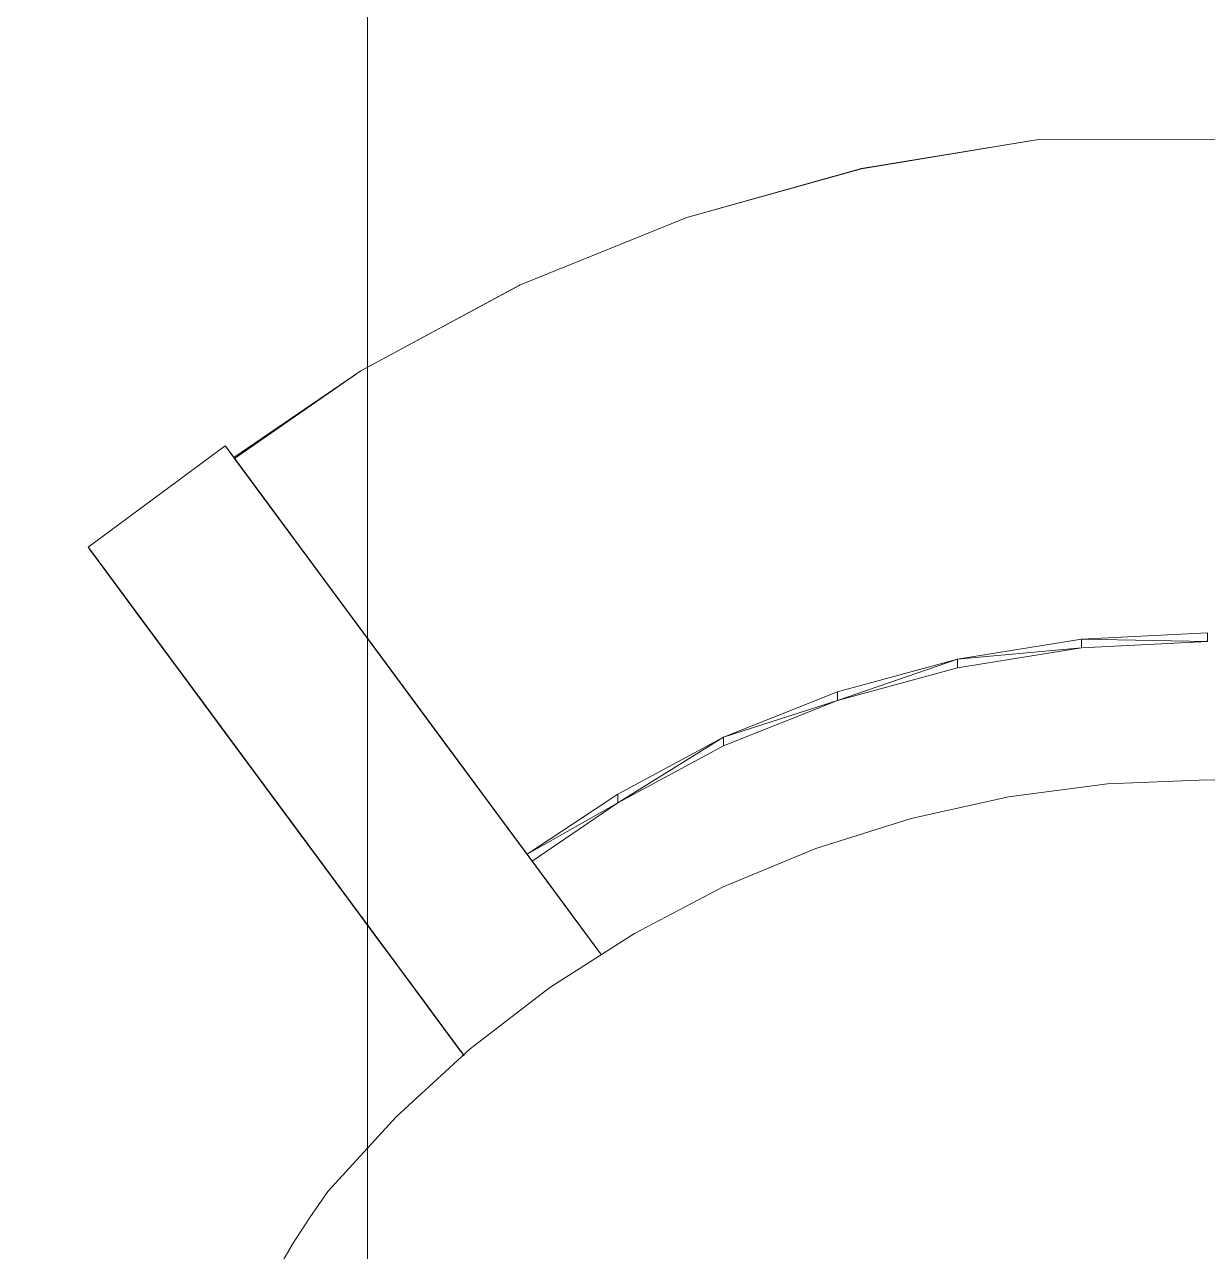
# Model space of a CAD drawing. Extents: x -566 to 72611, y -487 to 32334.
# Drawn here: x 31.8 to 39.62, y 119.45 to 127.57 of the extents above; entities that cross this region are included whole.
import ezdxf

# ---------------------------------------------------------------- set-up
doc = ezdxf.new("R2010")
doc.units = 0
doc.header["$LTSCALE"] = 0.5
doc.header["$MEASUREMENT"] = 0
doc.linetypes.add('HIDDEN', pattern=[0.375, 0.25, -0.125])
doc.layers.add('ceilling', color=141, linetype='CONTINUOUS', lineweight=18)
doc.layers.add('projection', color=153, linetype='HIDDEN', lineweight=9)
doc.layers.add('floor', color=7, linetype='CONTINUOUS', lineweight=5, true_color=0xcfcfcf)
doc.layers.add('layout', color=7, linetype='CONTINUOUS', lineweight=5, true_color=0xcfcfcf)

msp = doc.modelspace()

# ---------------------------------------------------------------- hatches: boundary and pattern name
at = {"layer": 'floor'}
h = msp.add_hatch(dxfattribs=at)
h.set_pattern_fill('ANSI37', color=256, scale=100, angle=45)
h.set_pattern_definition([(90, (243.028, 267.632), (-12.5, 9e-16), []), (180, (243.028, 267.632), (-9e-16, -12.5), [])])
h.paths.add_polyline_path([(253.46925, 349.5), (154.11744, 349.5), (154.11744, 348.5), (101.14781, 348.5), (101.14781, 349.5), (0, 349.5), (0, 344.5), (36, 344.5, -0.338357), (0, 308.66941), (0, 308.5), (0, 173.75), (253.46925, 173.75)])
h.paths.add_polyline_path([(36, 344.5), (0, 344.5), (0, 308.66941, 0.338357)], flags=17)
h.paths.add_polyline_path([(253.46925, 173.75), (0, 173.75), (0, 173.74997), (0, 169.75), (253.46925, 169.75)])
h.paths.add_polyline_path([(253.46925, 169.75), (0, 169.75), (0, 149.21137), (36, 149.21137, -0.338357), (0, 113.38078), (0, 113.21137), (0, 29.94998), (0, -5), (253.46925, -5)])
h.paths.add_polyline_path([(36, 149.21137), (0, 149.21137), (0, 113.38078, 0.338357)], flags=17)
h.paths.add_polyline_path([(575.25, 169.75), (510, 169.75), (474.75, 169.75), (327.5, 169.75), (285.46925, 169.75), (285.46925, 165.75), (253.46925, 165.75), (253.46925, -5), (263.99725, -5), (263.99725, 95.99051), (287, 95.99051), (287, 97.5), (292, 97.5), (292, -5), (341.25, -5), (341.25, 13.02988), (341.25012, 15.02988), (346.24839, 15.02988, 0.3610852), (374.08728, 41.24999), (346.25012, 41.24999), (346.25012, 42.99999), (341.25, 42.99999), (341.25, 44.99999), (341.25, 97.5), (357.75, 97.5), (405.75, 97.5), (575.25, 97.5)])

# ---------------------------------------------------------------- linework, layer by layer
at = {"layer": 'ceilling'}
msp.add_line((34.06343, 169.75), (34.06343, -5), dxfattribs=at)
at = {"layer": 'layout'}
for points in [[(37.32941, 126.61436, 72.42629), (37.32941, 126.61436, 72.42629), (37.33029, 126.61314, 72.46648), (38.51358, 126.80937, 72.41556)], [(40.91204, 126.8054, 72.42811), (40.91204, 126.8054, 72.42811), (38.51358, 126.80937, 72.41556), (40.91128, 126.80418, 72.46829)], [(37.32941, 126.61436, 72.42629), (37.32941, 126.61436, 72.42629), (37.32937, 126.61179, 72.38605), (36.17567, 126.29062, 72.44822)], [(35.06739, 125.84262, 72.48107), (35.06739, 125.84262, 72.48107), (35.06928, 125.84188, 72.52123), (36.17567, 126.29062, 72.44822)], [(35.06739, 125.84262, 72.48107), (35.06739, 125.84262, 72.48107), (35.06714, 125.84006, 72.44084), (34.01871, 125.27596, 72.52441)], [(33.1852, 124.69566, 72.8539), (33.1852, 124.69566, 72.8539), (33.17881, 124.7043, 72.88125), (34.01871, 125.27596, 72.52441)], [(32.21608, 124.11107, 72.59648), (32.21608, 124.11107, 72.59648), (32.21687, 124.11009, 72.63659), (33.12229, 124.78072, 72.59648)], [(33.12229, 124.78072, 72.59648), (33.12229, 124.78072, 72.59648), (33.73232, 123.95533, 72.38062), (33.17687, 124.70686, 72.37704)], [(33.6789, 124.0276, 72.5155), (33.6789, 124.0276, 72.5155), (33.73232, 123.95533, 72.38062), (33.12229, 124.78072, 72.59648)], [(33.62402, 124.10194, 72.6489), (33.62402, 124.10194, 72.6489), (33.6789, 124.0276, 72.5155), (33.12229, 124.78072, 72.59648)], [(33.12302, 124.77974, 72.63659), (33.12302, 124.77974, 72.63659), (33.62402, 124.10194, 72.6489), (33.12229, 124.78072, 72.59648)], [(33.12649, 124.7751, 72.67633), (33.12649, 124.7751, 72.67633), (33.62402, 124.10194, 72.6489), (33.12302, 124.77974, 72.63659)], [(33.56768, 124.17812, 72.78078), (33.56768, 124.17812, 72.78078), (33.62402, 124.10194, 72.6489), (33.12649, 124.7751, 72.67633)], [(33.13264, 124.76678, 72.71526), (33.13264, 124.76678, 72.71526), (33.56768, 124.17812, 72.78078), (33.12649, 124.7751, 72.67633)], [(33.1414, 124.75492, 72.75291), (33.1414, 124.75492, 72.75291), (33.56768, 124.17812, 72.78078), (33.13264, 124.76678, 72.71526)], [(33.15266, 124.73976, 72.78886), (33.15266, 124.73976, 72.78886), (33.56768, 124.17812, 72.78078), (33.1414, 124.75492, 72.75291)], [(33.55149, 124.20001, 72.81432), (33.55149, 124.20001, 72.81432), (33.56768, 124.17812, 72.78078), (33.15266, 124.73976, 72.78886)], [(33.16629, 124.72129, 72.82268), (33.16629, 124.72129, 72.82268), (33.55149, 124.20001, 72.81432), (33.15266, 124.73976, 72.78886)], [(33.53336, 124.22459, 72.84523), (33.53336, 124.22459, 72.84523), (33.55149, 124.20001, 72.81432), (33.16629, 124.72129, 72.82268)], [(33.18217, 124.69977, 72.85397), (33.18217, 124.69977, 72.85397), (33.53336, 124.22459, 72.84523), (33.16629, 124.72129, 72.82268)], [(33.17687, 124.70686, 72.37704), (33.17687, 124.70686, 72.37704), (33.78428, 123.88502, 72.2443), (33.22981, 124.63521, 72.15659)], [(33.73232, 123.95533, 72.38062), (33.73232, 123.95533, 72.38062), (33.78428, 123.88502, 72.2443), (33.17687, 124.70686, 72.37704)], [(33.5134, 124.25161, 72.87322), (33.5134, 124.25161, 72.87322), (33.53336, 124.22459, 72.84523), (33.18217, 124.69977, 72.85397)], [(33.20005, 124.67556, 72.88239), (33.20005, 124.67556, 72.88239), (33.5134, 124.25161, 72.87322), (33.18217, 124.69977, 72.85397)], [(33.49186, 124.28072, 72.89803), (33.49186, 124.28072, 72.89803), (33.5134, 124.25161, 72.87322), (33.20005, 124.67556, 72.88239)], [(33.21983, 124.64878, 72.9076), (33.21983, 124.64878, 72.9076), (33.49186, 124.28072, 72.89803), (33.20005, 124.67556, 72.88239)], [(33.46886, 124.3119, 72.91943), (33.46886, 124.3119, 72.91943), (33.49186, 124.28072, 72.89803), (33.21983, 124.64878, 72.9076)], [(33.24112, 124.61992, 72.92931), (33.24112, 124.61992, 72.92931), (33.46886, 124.3119, 72.91943), (33.21983, 124.64878, 72.9076)], [(33.22981, 124.63521, 72.15659), (33.22981, 124.63521, 72.15659), (33.8837, 123.75063, 71.96751), (33.2811, 124.56587, 71.93513)], [(33.83472, 123.81679, 72.10658), (33.83472, 123.81679, 72.10658), (33.8837, 123.75063, 71.96751), (33.22981, 124.63521, 72.15659)], [(33.78428, 123.88502, 72.2443), (33.78428, 123.88502, 72.2443), (33.83472, 123.81679, 72.10658), (33.22981, 124.63521, 72.15659)], [(33.44471, 124.34455, 72.93721), (33.44471, 124.34455, 72.93721), (33.46886, 124.3119, 72.91943), (33.24112, 124.61992, 72.92931)], [(33.25463, 124.6017, 72.93999), (33.25463, 124.6017, 72.93999), (33.44471, 124.34455, 72.93721), (33.24112, 124.61992, 72.92931)], [(33.41952, 124.37854, 72.95121), (33.41952, 124.37854, 72.95121), (33.44471, 124.34455, 72.93721), (33.25463, 124.6017, 72.93999)], [(33.28761, 124.55707, 72.96123), (33.28761, 124.55707, 72.96123), (33.41952, 124.37854, 72.95121), (33.25463, 124.6017, 72.93999)], [(33.25463, 124.6017, 72.93999), (33.25463, 124.6017, 72.93999), (33.26382, 124.58923, 72.94725), (33.28761, 124.55707, 72.96123)], [(33.2811, 124.56587, 71.93513), (33.2811, 124.56587, 71.93513), (33.9311, 123.68644, 71.82712), (33.33063, 124.49886, 71.71272)], [(33.8837, 123.75063, 71.96751), (33.8837, 123.75063, 71.96751), (33.9311, 123.68644, 71.82712), (33.2811, 124.56587, 71.93513)], [(33.39366, 124.41364, 72.96131), (33.39366, 124.41364, 72.96131), (33.41952, 124.37854, 72.95121), (33.28761, 124.55707, 72.96123)], [(33.31402, 124.52136, 72.96735), (33.31402, 124.52136, 72.96735), (33.39366, 124.41364, 72.96131), (33.28761, 124.55707, 72.96123)], [(33.36725, 124.44934, 72.96739), (33.36725, 124.44934, 72.96739), (33.39366, 124.41364, 72.96131), (33.31402, 124.52136, 72.96735)], [(33.3406, 124.48541, 72.96942), (33.3406, 124.48541, 72.96942), (33.36725, 124.44934, 72.96739), (33.31402, 124.52136, 72.96735)], [(33.33063, 124.49886, 71.71272), (33.33063, 124.49886, 71.71272), (34.02133, 123.5644, 71.54256), (33.37851, 124.43406, 71.48937)], [(33.97698, 123.62432, 71.68546), (33.97698, 123.62432, 71.68546), (34.02133, 123.5644, 71.54256), (33.33063, 124.49886, 71.71272)], [(33.9311, 123.68644, 71.82712), (33.9311, 123.68644, 71.82712), (33.97698, 123.62432, 71.68546), (33.33063, 124.49886, 71.71272)], [(33.37851, 124.43406, 71.48937), (33.37851, 124.43406, 71.48937), (34.06405, 123.50656, 71.39848), (33.42463, 124.37169, 71.26513)], [(34.02133, 123.5644, 71.54256), (34.02133, 123.5644, 71.54256), (34.06405, 123.50656, 71.39848), (33.37851, 124.43406, 71.48937)], [(33.42463, 124.37169, 71.26513), (33.42463, 124.37169, 71.26513), (34.14485, 123.39724, 71.10691), (33.46911, 124.31153, 71.04002)], [(34.10524, 123.4508, 71.25325), (34.10524, 123.4508, 71.25325), (34.14485, 123.39724, 71.10691), (33.42463, 124.37169, 71.26513)], [(34.06405, 123.50656, 71.39848), (34.06405, 123.50656, 71.39848), (34.10524, 123.4508, 71.25325), (33.42463, 124.37169, 71.26513)], [(33.46911, 124.31153, 71.04002), (33.46911, 124.31153, 71.04002), (34.18799, 123.33879, 70.8681), (33.51182, 124.25369, 70.81409)], [(34.14485, 123.39724, 71.10691), (34.14485, 123.39724, 71.10691), (34.18799, 123.33879, 70.8681), (33.46911, 124.31153, 71.04002)], [(33.51182, 124.25369, 70.81409), (33.51182, 124.25369, 70.81409), (34.22936, 123.28279, 70.62846), (33.55283, 124.1983, 70.58736)], [(34.18799, 123.33879, 70.8681), (34.18799, 123.33879, 70.8681), (34.22936, 123.28279, 70.62846), (33.51182, 124.25369, 70.81409)], [(33.55283, 124.1983, 70.58736), (33.55283, 124.1983, 70.58736), (34.26873, 123.2296, 70.38914), (33.59207, 124.14511, 70.35986)], [(34.22936, 123.28279, 70.62846), (34.22936, 123.28279, 70.62846), (34.26873, 123.2296, 70.38914), (33.55283, 124.1983, 70.58736)], [(33.59207, 124.14511, 70.35986), (33.59207, 124.14511, 70.35986), (34.30067, 123.18631, 70.18851), (33.6298, 124.09412, 70.13046)], [(34.26873, 123.2296, 70.38914), (34.26873, 123.2296, 70.38914), (34.30067, 123.18631, 70.18851), (33.59207, 124.14511, 70.35986)], [(32.21608, 124.11107, 72.59648), (32.21608, 124.11107, 72.59648), (32.27071, 124.03709, 72.37704), (32.82616, 123.28568, 72.38062)], [(32.77274, 123.35794, 72.5155), (32.77274, 123.35794, 72.5155), (32.21608, 124.11107, 72.59648), (32.82616, 123.28568, 72.38062)], [(32.7178, 123.43217, 72.6489), (32.7178, 123.43217, 72.6489), (32.21608, 124.11107, 72.59648), (32.77274, 123.35794, 72.5155)], [(32.21687, 124.11009, 72.63659), (32.21687, 124.11009, 72.63659), (32.21608, 124.11107, 72.59648), (32.7178, 123.43217, 72.6489)], [(32.22027, 124.10532, 72.67633), (32.22027, 124.10532, 72.67633), (32.21687, 124.11009, 72.63659), (32.7178, 123.43217, 72.6489)], [(32.66146, 123.50847, 72.78078), (32.66146, 123.50847, 72.78078), (32.22027, 124.10532, 72.67633), (32.7178, 123.43217, 72.6489)], [(32.22642, 124.097, 72.71526), (32.22642, 124.097, 72.71526), (32.22027, 124.10532, 72.67633), (32.66146, 123.50847, 72.78078)], [(32.23518, 124.08514, 72.75291), (32.23518, 124.08514, 72.75291), (32.22642, 124.097, 72.71526), (32.66146, 123.50847, 72.78078)], [(32.24644, 124.06998, 72.78886), (32.24644, 124.06998, 72.78886), (32.23518, 124.08514, 72.75291), (32.66146, 123.50847, 72.78078)], [(32.64533, 123.53036, 72.81432), (32.64533, 123.53036, 72.81432), (32.24644, 124.06998, 72.78886), (32.66146, 123.50847, 72.78078)], [(32.26013, 124.05152, 72.82268), (32.26013, 124.05152, 72.82268), (32.24644, 124.06998, 72.78886), (32.64533, 123.53036, 72.81432)], [(33.6298, 124.09412, 70.13046), (33.6298, 124.09412, 70.13046), (34.33207, 123.14388, 69.9888), (33.66089, 124.05205, 69.93527)], [(34.30067, 123.18631, 70.18851), (34.30067, 123.18631, 70.18851), (34.33207, 123.14388, 69.9888), (33.6298, 124.09412, 70.13046)], [(32.62714, 123.55481, 72.84523), (32.62714, 123.55481, 72.84523), (32.26013, 124.05152, 72.82268), (32.64533, 123.53036, 72.81432)], [(32.27601, 124.02999, 72.85397), (32.27601, 124.02999, 72.85397), (32.26013, 124.05152, 72.82268), (32.62714, 123.55481, 72.84523)], [(32.27071, 124.03709, 72.37704), (32.27071, 124.03709, 72.37704), (32.32365, 123.96555, 72.15659), (32.87813, 123.21536, 72.2443)], [(32.82616, 123.28568, 72.38062), (32.82616, 123.28568, 72.38062), (32.27071, 124.03709, 72.37704), (32.87813, 123.21536, 72.2443)], [(32.60725, 123.58184, 72.87322), (32.60725, 123.58184, 72.87322), (32.27601, 124.02999, 72.85397), (32.62714, 123.55481, 72.84523)], [(32.2939, 124.00578, 72.88239), (32.2939, 124.00578, 72.88239), (32.27601, 124.02999, 72.85397), (32.60725, 123.58184, 72.87322)], [(32.58565, 123.61106, 72.89803), (32.58565, 123.61106, 72.89803), (32.2939, 124.00578, 72.88239), (32.60725, 123.58184, 72.87322)], [(32.31361, 123.97913, 72.9076), (32.31361, 123.97913, 72.9076), (32.2939, 124.00578, 72.88239), (32.58565, 123.61106, 72.89803)], [(32.56271, 123.64212, 72.91943), (32.56271, 123.64212, 72.91943), (32.31361, 123.97913, 72.9076), (32.58565, 123.61106, 72.89803)], [(32.33497, 123.95027, 72.92931), (32.33497, 123.95027, 72.92931), (32.31361, 123.97913, 72.9076), (32.56271, 123.64212, 72.91943)], [(33.66089, 124.05205, 69.93527), (33.66089, 124.05205, 69.93527), (34.3631, 123.10194, 69.78893), (33.6918, 124.01023, 69.73877)], [(34.33207, 123.14388, 69.9888), (34.33207, 123.14388, 69.9888), (34.3631, 123.10194, 69.78893), (33.66089, 124.05205, 69.93527)], [(33.6918, 124.01023, 69.73877), (33.6918, 124.01023, 69.73877), (34.39364, 123.06061, 69.58891), (33.72228, 123.96903, 69.54211)], [(34.3631, 123.10194, 69.78893), (34.3631, 123.10194, 69.78893), (34.39364, 123.06061, 69.58891), (33.6918, 124.01023, 69.73877)], [(32.32365, 123.96555, 72.15659), (32.32365, 123.96555, 72.15659), (32.37488, 123.89622, 71.93513), (32.97748, 123.08086, 71.96751)], [(32.87813, 123.21536, 72.2443), (32.87813, 123.21536, 72.2443), (32.32365, 123.96555, 72.15659), (32.92857, 123.14701, 72.10658)], [(32.97748, 123.08086, 71.96751), (32.97748, 123.08086, 71.96751), (32.32365, 123.96555, 72.15659), (32.92857, 123.14701, 72.10658)], [(32.53849, 123.67477, 72.93721), (32.53849, 123.67477, 72.93721), (32.33497, 123.95027, 72.92931), (32.56271, 123.64212, 72.91943)], [(32.34847, 123.93193, 72.93999), (32.34847, 123.93193, 72.93999), (32.33497, 123.95027, 72.92931), (32.53849, 123.67477, 72.93721)], [(32.51336, 123.70889, 72.95121), (32.51336, 123.70889, 72.95121), (32.34847, 123.93193, 72.93999), (32.53849, 123.67477, 72.93721)], [(32.38139, 123.88742, 72.96123), (32.38139, 123.88742, 72.96123), (32.34847, 123.93193, 72.93999), (32.51336, 123.70889, 72.95121)], [(32.37488, 123.89622, 71.93513), (32.37488, 123.89622, 71.93513), (32.42447, 123.82909, 71.71272), (33.02494, 123.01666, 71.82712)], [(32.97748, 123.08086, 71.96751), (32.97748, 123.08086, 71.96751), (32.37488, 123.89622, 71.93513), (33.02494, 123.01666, 71.82712)], [(33.72228, 123.96903, 69.54211), (33.72228, 123.96903, 69.54211), (34.42388, 123.01976, 69.38874), (33.7524, 123.92818, 69.34529)], [(34.39364, 123.06061, 69.58891), (34.39364, 123.06061, 69.58891), (34.42388, 123.01976, 69.38874), (33.72228, 123.96903, 69.54211)], [(33.7524, 123.92818, 69.34529), (33.7524, 123.92818, 69.34529), (34.45363, 122.97941, 69.18842), (33.78209, 123.88808, 69.14833)], [(34.42388, 123.01976, 69.38874), (34.42388, 123.01976, 69.38874), (34.45363, 122.97941, 69.18842), (33.7524, 123.92818, 69.34529)], [(32.48744, 123.74386, 72.96131), (32.48744, 123.74386, 72.96131), (32.38139, 123.88742, 72.96123), (32.51336, 123.70889, 72.95121)], [(32.4078, 123.85171, 72.96735), (32.4078, 123.85171, 72.96735), (32.38139, 123.88742, 72.96123), (32.48744, 123.74386, 72.96131)], [(32.4611, 123.77956, 72.96739), (32.4611, 123.77956, 72.96739), (32.4078, 123.85171, 72.96735), (32.48744, 123.74386, 72.96131)], [(32.43445, 123.81564, 72.96942), (32.43445, 123.81564, 72.96942), (32.4078, 123.85171, 72.96735), (32.4611, 123.77956, 72.96739)], [(32.42447, 123.82909, 71.71272), (32.42447, 123.82909, 71.71272), (32.47229, 123.7644, 71.48937), (33.11512, 122.89462, 71.54256)], [(33.07082, 122.95454, 71.68546), (33.07082, 122.95454, 71.68546), (32.42447, 123.82909, 71.71272), (33.11512, 122.89462, 71.54256)], [(33.02494, 123.01666, 71.82712), (33.02494, 123.01666, 71.82712), (32.42447, 123.82909, 71.71272), (33.07082, 122.95454, 71.68546)], [(33.78209, 123.88808, 69.14833), (33.78209, 123.88808, 69.14833), (34.48302, 122.93967, 68.98795), (33.81142, 123.84833, 68.95122)], [(34.45363, 122.97941, 69.18842), (34.45363, 122.97941, 69.18842), (34.48302, 122.93967, 68.98795), (33.78209, 123.88808, 69.14833)], [(33.81142, 123.84833, 68.95122), (33.81142, 123.84833, 68.95122), (34.51204, 122.90042, 68.78733), (33.84032, 123.80921, 68.75396)], [(34.48302, 122.93967, 68.98795), (34.48302, 122.93967, 68.98795), (34.51204, 122.90042, 68.78733), (33.81142, 123.84833, 68.95122)], [(34.46258, 122.96731, 43.07053), (34.46258, 122.96731, 43.07053), (33.81312, 123.84601, 43.25198), (34.52166, 122.88734, 43.59907)], [(33.87232, 123.76604, 43.78164), (33.87232, 123.76604, 43.78164), (34.52166, 122.88734, 43.59907), (33.81312, 123.84601, 43.25198)], [(32.47229, 123.7644, 71.48937), (32.47229, 123.7644, 71.48937), (32.51847, 123.70192, 71.26513), (33.15789, 122.83679, 71.39848)], [(33.11512, 122.89462, 71.54256), (33.11512, 122.89462, 71.54256), (32.47229, 123.7644, 71.48937), (33.15789, 122.83679, 71.39848)], [(33.84032, 123.80921, 68.75396), (33.84032, 123.80921, 68.75396), (34.54058, 122.86178, 68.58656), (33.86886, 123.77069, 68.55656)], [(34.51204, 122.90042, 68.78733), (34.51204, 122.90042, 68.78733), (34.54058, 122.86178, 68.58656), (33.84032, 123.80921, 68.75396)], [(33.86886, 123.77069, 68.55656), (33.86886, 123.77069, 68.55656), (34.56881, 122.82363, 68.38567), (33.89697, 123.73266, 68.35902)], [(34.54058, 122.86178, 68.58656), (34.54058, 122.86178, 68.58656), (34.56881, 122.82363, 68.38567), (33.86886, 123.77069, 68.55656)], [(34.58135, 122.80663, 44.12686), (34.58135, 122.80663, 44.12686), (34.52166, 122.88734, 43.59907), (33.87232, 123.76604, 43.78164)], [(33.93226, 123.68485, 44.31168), (33.93226, 123.68485, 44.31168), (34.58135, 122.80663, 44.12686), (33.87232, 123.76604, 43.78164)], [(33.89697, 123.73266, 68.35902), (33.89697, 123.73266, 68.35902), (34.59656, 122.78597, 68.18462), (33.92471, 123.69512, 68.16134)], [(34.56881, 122.82363, 68.38567), (34.56881, 122.82363, 68.38567), (34.59656, 122.78597, 68.18462), (33.89697, 123.73266, 68.35902)], [(32.51847, 123.70192, 71.26513), (32.51847, 123.70192, 71.26513), (32.56289, 123.64176, 71.04002), (33.23863, 122.72747, 71.10691)], [(33.19908, 122.78103, 71.25325), (33.19908, 122.78103, 71.25325), (32.51847, 123.70192, 71.26513), (33.23863, 122.72747, 71.10691)], [(33.15789, 122.83679, 71.39848), (33.15789, 122.83679, 71.39848), (32.51847, 123.70192, 71.26513), (33.19908, 122.78103, 71.25325)], [(33.92471, 123.69512, 68.16134), (33.92471, 123.69512, 68.16134), (34.62388, 122.74904, 67.98383), (33.95203, 123.65807, 67.96352)], [(34.59656, 122.78597, 68.18462), (34.59656, 122.78597, 68.18462), (34.62388, 122.74904, 67.98383), (33.92471, 123.69512, 68.16134)], [(34.64176, 122.72483, 44.65444), (34.64176, 122.72483, 44.65444), (34.58135, 122.80663, 44.12686), (33.93226, 123.68485, 44.31168)], [(33.99298, 123.60267, 44.84151), (33.99298, 123.60267, 44.84151), (34.64176, 122.72483, 44.65444), (33.93226, 123.68485, 44.31168)], [(33.95203, 123.65807, 67.96352), (33.95203, 123.65807, 67.96352), (34.62388, 122.74904, 67.98383), (33.97905, 123.62151, 67.76514)], [(32.56289, 123.64176, 71.04002), (32.56289, 123.64176, 71.04002), (32.6056, 123.58404, 70.81409), (33.28183, 122.66902, 70.8681)], [(33.23863, 122.72747, 71.10691), (33.23863, 122.72747, 71.10691), (32.56289, 123.64176, 71.04002), (33.28183, 122.66902, 70.8681)], [(32.6056, 123.58404, 70.81409), (32.6056, 123.58404, 70.81409), (32.64661, 123.52852, 70.58736), (33.3232, 122.61313, 70.62846)], [(33.28183, 122.66902, 70.8681), (33.28183, 122.66902, 70.8681), (32.6056, 123.58404, 70.81409), (33.3232, 122.61313, 70.62846)], [(33.97905, 123.62151, 67.76514), (33.97905, 123.62151, 67.76514), (34.76759, 122.55461, 66.91998), (34.12258, 123.42732, 66.7021)], [(34.62388, 122.74904, 67.98383), (34.62388, 122.74904, 67.98383), (34.76759, 122.55461, 66.91998), (33.97905, 123.62151, 67.76514)], [(34.70297, 122.64204, 45.18182), (34.70297, 122.64204, 45.18182), (34.64176, 122.72483, 44.65444), (33.99298, 123.60267, 44.84151)], [(34.05437, 123.51965, 45.37113), (34.05437, 123.51965, 45.37113), (34.70297, 122.64204, 45.18182), (33.99298, 123.60267, 44.84151)], [(32.64661, 123.52852, 70.58736), (32.64661, 123.52852, 70.58736), (32.68592, 123.47545, 70.35986), (33.36257, 122.55982, 70.38914)], [(33.3232, 122.61313, 70.62846), (33.3232, 122.61313, 70.62846), (32.64661, 123.52852, 70.58736), (33.36257, 122.55982, 70.38914)], [(34.76485, 122.55828, 45.70898), (34.76485, 122.55828, 45.70898), (34.70297, 122.64204, 45.18182), (34.05437, 123.51965, 45.37113)], [(34.11655, 123.43552, 45.90054), (34.11655, 123.43552, 45.90054), (34.76485, 122.55828, 45.70898), (34.05437, 123.51965, 45.37113)], [(38.78402, 123.50124, 63.34285), (38.78402, 123.50124, 63.34285), (37.96377, 123.37057, 63.35143), (38.78388, 123.44374, 62.45329)], [(38.78388, 123.44374, 62.45329), (38.78388, 123.44374, 62.45329), (39.61775, 123.48624, 62.45042), (38.78402, 123.50124, 63.34285)], [(39.61789, 123.54386, 63.33997), (39.61789, 123.54386, 63.33997), (38.78402, 123.50124, 63.34285), (39.61775, 123.48624, 62.45042)], [(32.68592, 123.47545, 70.35986), (32.68592, 123.47545, 70.35986), (32.72364, 123.42434, 70.13046), (33.39451, 122.51666, 70.18851)], [(33.36257, 122.55982, 70.38914), (33.36257, 122.55982, 70.38914), (32.68592, 123.47545, 70.35986), (33.39451, 122.51666, 70.18851)], [(32.72364, 123.42434, 70.13046), (32.72364, 123.42434, 70.13046), (32.75473, 123.38228, 69.93528), (33.42591, 122.4741, 69.9888)], [(33.39451, 122.51666, 70.18851), (33.39451, 122.51666, 70.18851), (32.72364, 123.42434, 70.13046), (33.42591, 122.4741, 69.9888)], [(34.82746, 122.47354, 46.23592), (34.82746, 122.47354, 46.23592), (34.76485, 122.55828, 45.70898), (34.11655, 123.43552, 45.90054)], [(34.11655, 123.43552, 45.90054), (34.11655, 123.43552, 45.90054), (34.82746, 122.47354, 46.23592), (34.17947, 123.35041, 46.42973)], [(34.12258, 123.42732, 66.7021), (34.12258, 123.42732, 66.7021), (35.18936, 121.98393, 63.79696), (34.54198, 122.85994, 63.59693)], [(34.76759, 122.55461, 66.91998), (34.76759, 122.55461, 66.91998), (35.18936, 121.98393, 63.79696), (34.12258, 123.42732, 66.7021)], [(37.96363, 123.31307, 62.46187), (37.96363, 123.31307, 62.46187), (38.78388, 123.44374, 62.45329), (37.96377, 123.37057, 63.35143)], [(32.75473, 123.38228, 69.93528), (32.75473, 123.38228, 69.93528), (32.78558, 123.34046, 69.73877), (33.45688, 122.43216, 69.78893)], [(33.42591, 122.4741, 69.9888), (33.42591, 122.4741, 69.9888), (32.75473, 123.38228, 69.93528), (33.45688, 122.43216, 69.78893)], [(32.78558, 123.34046, 69.73877), (32.78558, 123.34046, 69.73877), (32.81606, 123.29925, 69.54211), (33.48748, 122.39083, 69.58891)], [(33.45688, 122.43216, 69.78893), (33.45688, 122.43216, 69.78893), (32.78558, 123.34046, 69.73877), (33.48748, 122.39083, 69.58891)], [(34.89086, 122.38782, 46.76265), (34.89086, 122.38782, 46.76265), (34.82746, 122.47354, 46.23592), (34.17947, 123.35041, 46.42973)], [(34.24305, 123.26432, 46.9587), (34.24305, 123.26432, 46.9587), (34.89086, 122.38782, 46.76265), (34.17947, 123.35041, 46.42973)], [(37.96363, 123.31307, 62.46187), (37.96363, 123.31307, 62.46187), (37.96377, 123.37057, 63.35143), (37.17053, 123.09641, 62.47601)], [(37.17066, 123.1539, 63.36555), (37.17066, 123.1539, 63.36555), (37.17053, 123.09641, 62.47601), (37.96377, 123.37057, 63.35143)], [(32.81606, 123.29925, 69.54211), (32.81606, 123.29925, 69.54211), (32.84618, 123.25853, 69.34529), (33.51766, 122.34999, 69.38874)], [(33.48748, 122.39083, 69.58891), (33.48748, 122.39083, 69.58891), (32.81606, 123.29925, 69.54211), (33.51766, 122.34999, 69.38874)], [(32.84618, 123.25853, 69.34529), (32.84618, 123.25853, 69.34529), (32.87587, 123.2183, 69.14833), (33.54748, 122.30964, 69.18842)], [(33.51766, 122.34999, 69.38874), (33.51766, 122.34999, 69.38874), (32.84618, 123.25853, 69.34529), (33.54748, 122.30964, 69.18842)], [(34.95493, 122.30112, 47.28915), (34.95493, 122.30112, 47.28915), (34.89086, 122.38782, 46.76265), (34.24305, 123.26432, 46.9587)], [(34.30742, 123.17726, 47.48745), (34.30742, 123.17726, 47.48745), (34.95493, 122.30112, 47.28915), (34.24305, 123.26432, 46.9587)], [(32.87587, 123.2183, 69.14833), (32.87587, 123.2183, 69.14833), (32.9052, 123.17868, 68.95122), (33.57686, 122.26989, 68.98795)], [(33.54748, 122.30964, 69.18842), (33.54748, 122.30964, 69.18842), (32.87587, 123.2183, 69.14833), (33.57686, 122.26989, 68.98795)], [(32.9052, 123.17868, 68.95122), (32.9052, 123.17868, 68.95122), (32.9341, 123.13955, 68.75396), (33.60583, 122.23064, 68.78733)], [(33.57686, 122.26989, 68.98795), (33.57686, 122.26989, 68.98795), (32.9052, 123.17868, 68.95122), (33.60583, 122.23064, 68.78733)], [(33.55642, 122.29753, 43.07053), (33.55642, 122.29753, 43.07053), (33.61544, 122.21768, 43.59907), (32.90697, 123.17623, 43.25198)], [(32.96611, 123.09626, 43.78164), (32.96611, 123.09626, 43.78164), (32.90697, 123.17623, 43.25198), (33.61544, 122.21768, 43.59907)], [(35.01973, 122.21345, 47.81543), (35.01973, 122.21345, 47.81543), (34.95493, 122.30112, 47.28915), (34.30742, 123.17726, 47.48745)], [(34.37253, 123.0891, 48.01598), (34.37253, 123.0891, 48.01598), (35.01973, 122.21345, 47.81543), (34.30742, 123.17726, 47.48745)], [(32.9341, 123.13955, 68.75396), (32.9341, 123.13955, 68.75396), (32.96264, 123.10091, 68.55656), (33.63442, 122.192, 68.58656)], [(33.60583, 122.23064, 68.78733), (33.60583, 122.23064, 68.78733), (32.9341, 123.13955, 68.75396), (33.63442, 122.192, 68.58656)], [(32.96264, 123.10091, 68.55656), (32.96264, 123.10091, 68.55656), (32.99081, 123.06288, 68.35902), (33.66259, 122.15385, 68.38567)], [(33.63442, 122.192, 68.58656), (33.63442, 122.192, 68.58656), (32.96264, 123.10091, 68.55656), (33.66259, 122.15385, 68.38567)], [(33.67519, 122.13685, 44.12686), (33.67519, 122.13685, 44.12686), (32.96611, 123.09626, 43.78164), (33.61544, 122.21768, 43.59907)], [(33.0261, 123.01507, 44.31168), (33.0261, 123.01507, 44.31168), (32.96611, 123.09626, 43.78164), (33.67519, 122.13685, 44.12686)], [(35.08532, 122.1248, 48.34149), (35.08532, 122.1248, 48.34149), (35.01973, 122.21345, 47.81543), (34.37253, 123.0891, 48.01598)], [(34.43836, 123.00008, 48.54427), (34.43836, 123.00008, 48.54427), (35.08532, 122.1248, 48.34149), (34.37253, 123.0891, 48.01598)], [(36.41769, 122.79725, 62.49546), (36.41769, 122.79725, 62.49546), (37.17053, 123.09641, 62.47601), (36.41783, 122.85474, 63.38502)], [(37.17066, 123.1539, 63.36555), (37.17066, 123.1539, 63.36555), (36.41783, 122.85474, 63.38502), (37.17053, 123.09641, 62.47601)], [(32.99081, 123.06288, 68.35902), (32.99081, 123.06288, 68.35902), (33.01849, 123.02534, 68.16134), (33.6904, 122.11631, 68.18462)], [(33.66259, 122.15385, 68.38567), (33.66259, 122.15385, 68.38567), (32.99081, 123.06288, 68.35902), (33.6904, 122.11631, 68.18462)], [(33.01849, 123.02534, 68.16134), (33.01849, 123.02534, 68.16134), (33.04587, 122.98841, 67.96352), (33.71772, 122.07926, 67.98383)], [(33.6904, 122.11631, 68.18462), (33.6904, 122.11631, 68.18462), (33.01849, 123.02534, 68.16134), (33.71772, 122.07926, 67.98383)], [(33.73561, 122.05505, 44.65444), (33.73561, 122.05505, 44.65444), (33.0261, 123.01507, 44.31168), (33.67519, 122.13685, 44.12686)], [(33.08676, 122.93302, 44.84151), (33.08676, 122.93302, 44.84151), (33.0261, 123.01507, 44.31168), (33.73561, 122.05505, 44.65444)], [(35.15158, 122.03504, 48.86732), (35.15158, 122.03504, 48.86732), (35.08532, 122.1248, 48.34149), (34.43836, 123.00008, 48.54427)], [(34.50493, 122.91008, 49.07234), (34.50493, 122.91008, 49.07234), (35.15158, 122.03504, 48.86732), (34.43836, 123.00008, 48.54427)], [(33.04587, 122.98841, 67.96352), (33.04587, 122.98841, 67.96352), (33.07283, 122.95185, 67.76514), (33.71772, 122.07926, 67.98383)], [(33.07283, 122.95185, 67.76514), (33.07283, 122.95185, 67.76514), (33.21642, 122.75755, 66.7021), (33.86137, 121.88483, 66.91998)], [(33.71772, 122.07926, 67.98383), (33.71772, 122.07926, 67.98383), (33.07283, 122.95185, 67.76514), (33.86137, 121.88483, 66.91998)], [(33.21642, 122.75755, 66.7021), (33.21642, 122.75755, 66.7021), (33.07283, 122.95185, 67.76514), (33.63576, 122.19017, 63.59694)], [(33.79676, 121.97239, 45.18182), (33.79676, 121.97239, 45.18182), (33.08676, 122.93302, 44.84151), (33.73561, 122.05505, 44.65444)], [(33.14821, 122.84987, 45.37113), (33.14821, 122.84987, 45.37113), (33.08676, 122.93302, 44.84151), (33.79676, 121.97239, 45.18182)], [(33.8587, 121.88863, 45.70898), (33.8587, 121.88863, 45.70898), (33.14821, 122.84987, 45.37113), (33.79676, 121.97239, 45.18182)], [(33.21034, 122.76574, 45.90054), (33.21034, 122.76574, 45.90054), (33.14821, 122.84987, 45.37113), (33.8587, 121.88863, 45.70898)], [(35.21881, 121.94407, 49.39472), (35.21881, 121.94407, 49.39472), (35.15158, 122.03504, 48.86732), (34.50493, 122.91008, 49.07234)], [(34.57191, 122.81935, 49.59822), (34.57191, 122.81935, 49.59822), (35.21881, 121.94407, 49.39472), (34.50493, 122.91008, 49.07234)], [(34.54198, 122.85994, 63.59693), (34.54198, 122.85994, 63.59693), (35.59976, 121.42866, 60.13506), (34.94726, 122.31152, 59.98083)], [(35.18936, 121.98393, 63.79696), (35.18936, 121.98393, 63.79696), (35.59976, 121.42866, 60.13506), (34.54198, 122.85994, 63.59693)], [(36.41769, 122.79725, 62.49546), (36.41769, 122.79725, 62.49546), (36.41783, 122.85474, 63.38502), (35.7176, 122.42057, 62.51992)], [(35.71773, 122.47807, 63.40948), (35.71773, 122.47807, 63.40948), (35.7176, 122.42057, 62.51992), (36.41783, 122.85474, 63.38502)], [(33.9213, 121.80389, 46.23592), (33.9213, 121.80389, 46.23592), (33.21034, 122.76574, 45.90054), (33.8587, 121.88863, 45.70898)], [(33.27325, 122.68063, 46.42973), (33.27325, 122.68063, 46.42973), (33.21034, 122.76574, 45.90054), (33.9213, 121.80389, 46.23592)], [(33.21642, 122.75755, 66.7021), (33.21642, 122.75755, 66.7021), (33.63576, 122.19017, 63.59694), (34.28315, 121.31428, 63.79696)], [(33.86137, 121.88483, 66.91998), (33.86137, 121.88483, 66.91998), (33.21642, 122.75755, 66.7021), (34.28315, 121.31428, 63.79696)], [(35.28751, 121.85113, 49.94846), (35.28751, 121.85113, 49.94846), (35.21881, 121.94407, 49.39472), (34.57191, 122.81935, 49.59822)], [(34.63951, 122.72788, 50.14287), (34.63951, 122.72788, 50.14287), (35.28751, 121.85113, 49.94846), (34.57191, 122.81935, 49.59822)], [(33.98464, 121.71817, 46.76264), (33.98464, 121.71817, 46.76264), (33.27325, 122.68063, 46.42973), (33.9213, 121.80389, 46.23592)], [(33.33689, 122.59455, 46.9587), (33.33689, 122.59455, 46.9587), (33.27325, 122.68063, 46.42973), (33.98464, 121.71817, 46.76264)], [(35.352, 121.76383, 50.50533), (35.352, 121.76383, 50.50533), (35.28751, 121.85113, 49.94846), (34.63951, 122.72788, 50.14287)], [(34.70255, 122.64265, 50.68686), (34.70255, 122.64265, 50.68686), (35.352, 121.76383, 50.50533), (34.63951, 122.72788, 50.14287)], [(34.04877, 121.63135, 47.28915), (34.04877, 121.63135, 47.28915), (33.33689, 122.59455, 46.9587), (33.98464, 121.71817, 46.76264)], [(33.40127, 122.50748, 47.48745), (33.40127, 122.50748, 47.48745), (33.33689, 122.59455, 46.9587), (34.04877, 121.63135, 47.28915)], [(35.41212, 121.68263, 51.06343), (35.41212, 121.68263, 51.06343), (35.352, 121.76383, 50.50533), (34.70255, 122.64265, 50.68686)], [(34.7612, 122.56317, 51.23205), (34.7612, 122.56317, 51.23205), (35.41212, 121.68263, 51.06343), (34.70255, 122.64265, 50.68686)], [(35.46773, 121.60731, 51.62269), (35.46773, 121.60731, 51.62269), (35.41212, 121.68263, 51.06343), (34.7612, 122.56317, 51.23205)], [(34.8156, 122.48968, 51.77837), (34.8156, 122.48968, 51.77837), (35.46773, 121.60731, 51.62269), (34.7612, 122.56317, 51.23205)], [(38.95655, 122.54527, 59.43378), (38.95655, 122.54527, 59.43378), (38.30196, 122.45963, 59.43378), (38.95655, 122.54527, 60.56059)], [(38.30196, 122.45963, 60.56059), (38.30196, 122.45963, 60.56059), (38.95655, 122.54527, 60.56059), (38.30196, 122.45963, 59.43378)], [(39.61591, 122.57279, 59.43378), (39.61591, 122.57279, 59.43378), (38.95655, 122.54527, 59.43378), (39.61591, 122.57279, 60.56059)], [(38.95655, 122.54527, 60.56059), (38.95655, 122.54527, 60.56059), (39.61591, 122.57279, 60.56059), (38.95655, 122.54527, 59.43378)], [(40.27518, 122.54221, 59.43378), (40.27518, 122.54221, 59.43378), (39.61591, 122.57279, 59.43378), (40.27518, 122.54221, 60.56059)], [(39.61591, 122.57279, 60.56059), (39.61591, 122.57279, 60.56059), (40.27518, 122.54221, 60.56059), (39.61591, 122.57279, 59.43378)], [(34.11357, 121.54367, 47.81543), (34.11357, 121.54367, 47.81543), (33.40127, 122.50748, 47.48745), (34.04877, 121.63135, 47.28915)], [(33.46637, 122.41944, 48.01598), (33.46637, 122.41944, 48.01598), (33.40127, 122.50748, 47.48745), (34.11357, 121.54367, 47.81543)], [(35.51896, 121.53797, 52.18301), (35.51896, 121.53797, 52.18301), (35.46773, 121.60731, 51.62269), (34.8156, 122.48968, 51.77837)], [(34.86561, 122.42194, 52.32572), (34.86561, 122.42194, 52.32572), (35.51896, 121.53797, 52.18301), (34.8156, 122.48968, 51.77837)], [(35.71773, 122.47807, 63.40948), (35.71773, 122.47807, 63.40948), (35.11845, 122.07992, 48.6044), (35.7176, 122.42057, 62.51992)], [(38.30196, 122.45963, 59.43378), (38.30196, 122.45963, 59.43378), (37.65709, 122.31671, 59.43378), (38.30196, 122.45963, 60.56059)], [(37.65709, 122.31671, 60.56059), (37.65709, 122.31671, 60.56059), (38.30196, 122.45963, 60.56059), (37.65709, 122.31671, 59.43378)], [(34.1791, 121.45502, 48.34149), (34.1791, 121.45502, 48.34149), (33.46637, 122.41944, 48.01598), (34.11357, 121.54367, 47.81543)], [(33.53214, 122.3303, 48.54427), (33.53214, 122.3303, 48.54427), (33.46637, 122.41944, 48.01598), (34.1791, 121.45502, 48.34149)], [(35.56569, 121.47476, 52.7443), (35.56569, 121.47476, 52.7443), (35.51896, 121.53797, 52.18301), (34.86561, 122.42194, 52.32572)], [(34.91131, 122.36019, 52.87402), (34.91131, 122.36019, 52.87402), (35.56569, 121.47476, 52.7443), (34.86561, 122.42194, 52.32572)], [(35.60797, 121.41753, 53.30647), (35.60797, 121.41753, 53.30647), (35.56569, 121.47476, 52.7443), (34.91131, 122.36019, 52.87402)], [(34.95256, 122.3043, 53.42318), (34.95256, 122.3043, 53.42318), (35.60797, 121.41753, 53.30647), (34.91131, 122.36019, 52.87402)], [(35.15158, 122.03504, 48.86732), (35.15158, 122.03504, 48.86732), (35.7176, 122.42057, 62.51992), (35.11845, 122.07992, 48.6044)], [(34.24536, 121.36539, 48.86732), (34.24536, 121.36539, 48.86732), (33.53214, 122.3303, 48.54427), (34.1791, 121.45502, 48.34149)], [(33.59871, 122.2403, 49.07234), (33.59871, 122.2403, 49.07234), (33.53214, 122.3303, 48.54427), (34.24536, 121.36539, 48.86732)], [(37.65709, 122.31671, 59.43378), (37.65709, 122.31671, 59.43378), (37.02672, 122.11737, 59.43378), (37.65709, 122.31671, 60.56059)], [(37.02672, 122.11737, 60.56059), (37.02672, 122.11737, 60.56059), (37.65709, 122.31671, 60.56059), (37.02672, 122.11737, 59.43378)], [(34.3126, 121.27441, 49.39472), (34.3126, 121.27441, 49.39472), (33.59871, 122.2403, 49.07234), (34.24536, 121.36539, 48.86732)], [(33.66576, 122.14957, 49.59822), (33.66576, 122.14957, 49.59822), (33.59871, 122.2403, 49.07234), (34.3126, 121.27441, 49.39472)], [(33.63576, 122.19017, 63.59694), (33.63576, 122.19017, 63.59694), (34.04105, 121.64186, 59.98083), (34.6936, 120.75888, 60.13506)], [(34.28315, 121.31428, 63.79696), (34.28315, 121.31428, 63.79696), (33.63576, 122.19017, 63.59694), (34.6936, 120.75888, 60.13506)], [(34.38129, 121.18136, 49.94846), (34.38129, 121.18136, 49.94846), (33.66576, 122.14957, 49.59822), (34.3126, 121.27441, 49.39472)], [(33.73336, 122.05811, 50.14287), (33.73336, 122.05811, 50.14287), (33.66576, 122.14957, 49.59822), (34.38129, 121.18136, 49.94846)], [(37.02672, 122.11737, 59.43378), (37.02672, 122.11737, 59.43378), (36.41559, 121.86329, 59.43378), (37.02672, 122.11737, 60.56059)], [(36.41559, 121.86329, 60.56059), (36.41559, 121.86329, 60.56059), (37.02672, 122.11737, 60.56059), (36.41559, 121.86329, 59.43378)], [(33.86137, 121.88483, 66.91998), (33.86137, 121.88483, 66.91998), (34.28315, 121.31428, 63.79696), (33.71772, 122.07926, 67.98383)], [(34.44585, 121.09417, 50.50533), (34.44585, 121.09417, 50.50533), (33.73336, 122.05811, 50.14287), (34.38129, 121.18136, 49.94846)], [(33.79633, 121.97288, 50.68686), (33.79633, 121.97288, 50.68686), (33.73336, 122.05811, 50.14287), (34.44585, 121.09417, 50.50533)], [(34.5059, 121.01286, 51.06343), (34.5059, 121.01286, 51.06343), (33.79633, 121.97288, 50.68686), (34.44585, 121.09417, 50.50533)], [(33.85505, 121.89352, 51.23205), (33.85505, 121.89352, 51.23205), (33.79633, 121.97288, 50.68686), (34.5059, 121.01286, 51.06343)], [(34.56157, 120.93753, 51.62269), (34.56157, 120.93753, 51.62269), (33.85505, 121.89352, 51.23205), (34.5059, 121.01286, 51.06343)], [(33.90938, 121.8199, 51.77837), (33.90938, 121.8199, 51.77837), (33.85505, 121.89352, 51.23205), (34.56157, 120.93753, 51.62269)], [(36.41559, 121.86329, 59.43378), (36.41559, 121.86329, 59.43378), (35.82827, 121.5563, 59.43378), (36.41559, 121.86329, 60.56059)], [(35.82827, 121.5563, 60.56059), (35.82827, 121.5563, 60.56059), (36.41559, 121.86329, 60.56059), (35.82827, 121.5563, 59.43378)], [(34.61274, 120.86832, 52.183), (34.61274, 120.86832, 52.183), (33.90938, 121.8199, 51.77837), (34.56157, 120.93753, 51.62269)], [(33.95939, 121.75228, 52.32572), (33.95939, 121.75228, 52.32572), (33.90938, 121.8199, 51.77837), (34.61274, 120.86832, 52.183)], [(34.65953, 120.80498, 52.7443), (34.65953, 120.80498, 52.7443), (33.95939, 121.75228, 52.32572), (34.61274, 120.86832, 52.183)], [(34.00509, 121.69041, 52.87402), (34.00509, 121.69041, 52.87402), (33.95939, 121.75228, 52.32572), (34.65953, 120.80498, 52.7443)], [(34.70182, 120.74775, 53.30647), (34.70182, 120.74775, 53.30647), (34.00509, 121.69041, 52.87402), (34.65953, 120.80498, 52.7443)], [(34.0464, 121.63453, 53.42318), (34.0464, 121.63453, 53.42318), (34.00509, 121.69041, 52.87402), (34.70182, 120.74775, 53.30647)], [(35.82827, 121.5563, 59.43378), (35.82827, 121.5563, 59.43378), (35.26915, 121.19859, 59.43378), (35.82827, 121.5563, 60.56059)], [(35.26915, 121.19859, 60.56059), (35.26915, 121.19859, 60.56059), (35.82827, 121.5563, 60.56059), (35.26915, 121.19859, 59.43378)], [(35.26915, 121.19859, 59.43378), (35.26915, 121.19859, 59.43378), (34.74245, 120.79307, 59.43378), (35.26915, 121.19859, 60.56059)], [(34.74245, 120.79307, 60.56059), (34.74245, 120.79307, 60.56059), (35.26915, 121.19859, 60.56059), (34.74245, 120.79307, 59.43378)], [(34.74245, 120.79307, 59.43378), (34.74245, 120.79307, 59.43378), (34.25203, 120.34254, 59.43378), (34.74245, 120.79307, 60.56059)], [(34.25203, 120.34254, 60.56059), (34.25203, 120.34254, 60.56059), (34.74245, 120.79307, 60.56059), (34.25203, 120.34254, 59.43378)], [(33.8016, 119.85054, 59.43378), (33.8016, 119.85054, 59.43378), (33.8016, 119.85054, 60.56059), (34.25203, 120.34254, 59.43378)], [(34.25203, 120.34254, 60.56059), (34.25203, 120.34254, 60.56059), (34.25203, 120.34254, 59.43378), (33.8016, 119.85054, 60.56059)], [(33.68115, 119.67809, 59.43378), (33.68115, 119.67809, 59.43378), (33.68115, 119.67809, 60.56059), (33.8016, 119.85054, 59.43378)], [(33.8016, 119.85054, 60.56059), (33.8016, 119.85054, 60.56059), (33.8016, 119.85054, 59.43378), (33.68115, 119.67809, 60.56059)], [(33.56807, 119.50062, 59.43378), (33.56807, 119.50062, 59.43378), (33.56807, 119.50062, 60.56059), (33.68115, 119.67809, 59.43378)], [(33.68115, 119.67809, 60.56059), (33.68115, 119.67809, 60.56059), (33.68115, 119.67809, 59.43378), (33.56807, 119.50062, 60.56059)], [(33.46248, 119.31825, 59.43378), (33.46248, 119.31825, 59.43378), (33.46248, 119.31825, 60.56059), (33.56807, 119.50062, 59.43378)], [(33.56807, 119.50062, 60.56059), (33.56807, 119.50062, 60.56059), (33.56807, 119.50062, 59.43378), (33.46248, 119.31825, 60.56059)]]:
    msp.add_3dface(points, dxfattribs=at)
at = {"layer": 'projection'}
msp.add_arc((-5.44307, 154.84998), 41.8249, 275.40963, 352.252091, dxfattribs=at)

doc.saveas('drawing.dxf')
